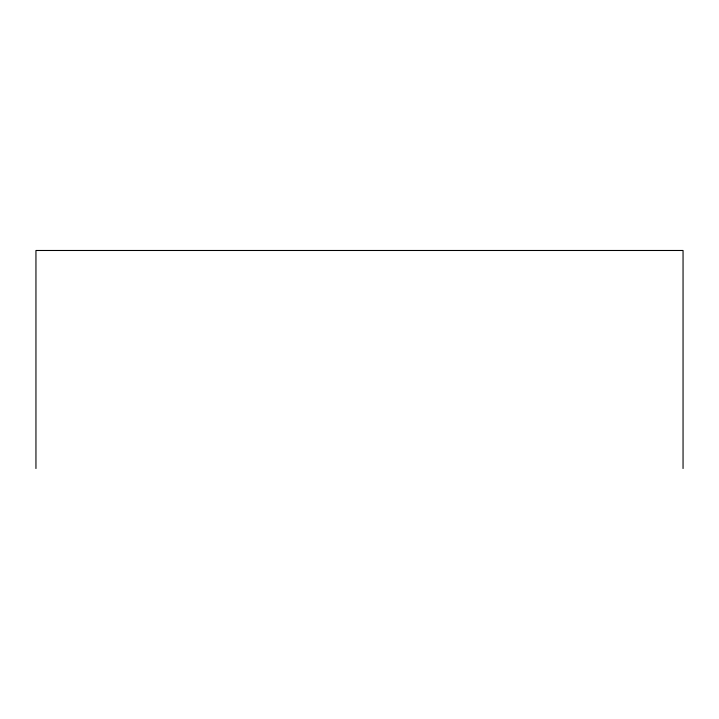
<?xml version="1.0" encoding="UTF-8"?>
<svg xmlns="http://www.w3.org/2000/svg" width="719" height="719" viewBox="0 0 719 719"><rect width="100%" height="100%" fill="white"/><g stroke="black" fill="none" stroke-linecap="round" stroke-linejoin="round"><path stroke-width="1.08" d="M683.05 468.518L683.05 250.482L35.95 250.482L35.95 468.518"/></g></svg>
